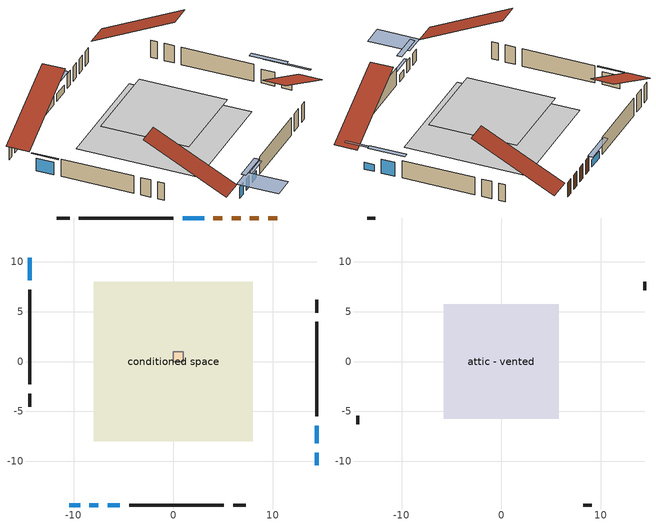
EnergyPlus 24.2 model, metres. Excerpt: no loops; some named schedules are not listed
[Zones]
conditioned space
 floor outside (Floor1 construction): -0.65,-0.65 -0.65,0.65 0.65,0.65 0.65,-0.65 z0.61
 floor adiabatic (AdiabaticFloorConstruction): -7.98,-7.98 -7.98,7.98 7.98,7.98 7.98,-7.98 z0.61
 wall outside (AdiabaticWallConstruction 1): 10.42,14.39 9.51,14.39 / 8.59,14.39 7.68,14.39 / 6.76,14.39 5.84,14.39 / 4.92,14.39 4.02,14.39 z0.61:2.64
 wall outside (AdiabaticWallConstruction): -10.42,-14.39 -9.35,-14.39 z0.61:2.26; -14.39,10.42 -14.39,8.13 z0.61:2.39; 14.39,-10.42 14.39,-9.14 z0.61:1.58; 14.39,-8.22 14.39,-6.44 z0.61:2.57; 3.09,14.39 0.95,14.39 z0.61:1.63; -8.42,-14.39 -7.5,-14.39 z0.61:2.24; -6.58,-14.39 -5.36,-14.39 z0.61:1.6
 wall outside (Wall1 construction): 0.02,14.39 -9.47,14.39 / -4.43,-14.39 5.06,-14.39 / -14.39,7.2 -14.39,-2.29 / 14.39,-5.51 14.39,3.98 z0.61:3.05
 wall outside (Wall2 construction): -10.4,14.39 -11.7,14.39 / 5.99,-14.39 7.29,-14.39 / -14.39,-3.22 -14.39,-4.52 / 14.39,4.91 14.39,6.21 z0.61:3.05
 window (WindowConstruction 6): -10.42,-14.39 -9.35,-14.39 z0.61:2.26
 window (WindowConstruction 5): -14.39,10.42 -14.39,8.13 z0.61:2.39
 window (WindowConstruction): 14.39,-10.42 14.39,-9.14 z0.61:1.58
 window (WindowConstruction 1): 14.39,-8.21 14.39,-6.44 z0.61:2.57
 window (WindowConstruction 2): 3.09,14.39 0.95,14.39 z0.61:1.62
 window (WindowConstruction 3): -8.42,-14.39 -7.5,-14.39 z0.61:2.23
 window (WindowConstruction 4): -6.58,-14.39 -5.36,-14.39 z0.61:1.6
 door (Door): 10.42,14.39 9.51,14.39 z0.61:2.64
 door (Door 1): 8.59,14.39 7.69,14.39 z0.61:2.64
 door (Door 2): 6.76,14.39 5.85,14.39 z0.61:2.64
 door (Door 3): 4.92,14.39 4.02,14.39 z0.61:2.64
 ceiling adiabatic (AdiabaticFloorConstruction): 7.98,-7.98 7.98,7.98 -7.98,7.98 -7.98,-7.98 z0.61
furnace airloop ret air zone
 floor adiabatic (AdiabaticConst): 0,0 0,1 1,1 1,0 z0
 wall adiabatic (AdiabaticConst): 0,1 0,0 1,0 1,1 0,1 z0:1
 ceiling adiabatic (AdiabaticConst): 1,0 1,1 0,1 0,0 z1
attic - vented
 floor to conditioned space (Floor2 construction Reversed): -5.76,-5.76 -5.76,5.76 5.76,5.76 5.76,-5.76 z3.05
 wall outside (Wall3 construction): -12.62,14.39 -13.46,14.39 / 8.22,-14.39 9.06,-14.39 / -14.39,-5.45 -14.39,-6.28 / 14.39,7.14 14.39,7.97 z0.61:3.05
 roof outside (Roof1 construction): 11.34,14.39,3.05 11.34,3.5,8.49 14.39,3.5,8.49 14.39,14.39,3.05; -11.34,-14.39,3.05 -11.34,-3.5,8.49 -14.39,-3.5,8.49 -14.39,-14.39,3.05; -14.39,11.34,3.05 -3.5,11.34,8.49 -3.5,14.39,8.49 -14.39,14.39,3.05; 14.39,-11.34,3.05 3.5,-11.34,8.49 3.5,-14.39,8.49 14.39,-14.39,3.05
shading: -8.44,-14.39 -11.33,-14.39 -11.33,-19.88 -8.44,-19.88 z3.17; -14.39,7.52 -14.39,11.02 -14.54,11.02 -14.54,7.52 z3; 14.39,-6.7 14.39,-12.86 14.69,-12.86 14.69,-6.7 z4.02; 14.39,-4.92 14.39,-9.74 15,-9.74 15,-4.92 z4.09; -0.27,14.39 4.31,14.39 4.31,15 -0.27,15 z2.84; -5.98,-14.39 -9.94,-14.39 -9.94,-15 -5.98,-15 z3.76; -4.45,-14.39 -7.49,-14.39 -7.49,-14.69 -4.45,-14.69 z2.51
[Building]
Building 1: Terrain=Suburbs
[Site:Location]
Edmonton Intl AP_AB: Latitude {deg}=53.31; Longitude {deg}=-113.58; Time Zone {hr}=-7; Elevation {m}=723; Keep Site Location Information=Yes
[Site:GroundTemperature:Shallow]
-1.56185, -3.61833, -3.78302, -2.80711, 1.11059, 5.01004, 8.39065, 10.5322, 10.7141, 8.97234, 5.67794, 1.89811
[Site:WaterMainsTemperature]
Calculation Method=Schedule; Temperature Schedule=mains temperature schedule
[Material] Roughness=Rough; Thermal Absorptance=0.9
Name | Thickness {m} | Conductivity {W/m-K} | Density {kg/m3} | Specific Heat {J/kg-K} | Solar Absorptance | Visible Absorptance
asphalt or fiberglass shingles | 0.00635 | 0.162714 | 1121.4 | 1465.45 | 0.4 | 0.4
ceiling loosefill ins | 0.169333 | 0.0480833 | 16.02 | 1046.75 | 0.7 | 0.7
ceiling stud and cavity | 0.1397 | 0.140918 | 65.682 | 1177.47 | 0.7 | 0.7
door material | 0.04445 | 0.188738 | 512.64 | 1214.23 | 0.7 | 0.7
door material 1 | 0.04445 | 0.0639163 | 512.64 | 1214.23 | 0.7 | 0.7
door material 2 | 0.04445 | 0.053851 | 512.64 | 1214.23 | 0.7 | 0.7
floor covering | 0.0127 | 0.0433444 | 54.468 | 1339.84 | 0.6 | 0.6
floor rigid ins; wall rigid ins | 0.051816 | 0.029427 | 32.04 | 1214.23 | 0.7 | 0.7
floor rigid ins 1; wall rigid ins 1 | 0.512978 | 0.029427 | 32.04 | 1214.23 | 0.7 | 0.7
floor stud and cavity | 0.1397 | 0.100785 | 92.3553 | 1139.71 | 0.7 | 0.7
floor stud and cavity 1 | 0.1397 | 1.75129 | 37.0049 | 1207.88 | 0.7 | 0.7
furniture material conditioned space 1 | 0.1524 | 0.115458 | 640.8 | 1214.23 | 0.6 | 0.6
gypsum board | 0.0127 | 0.160291 | 801 | 837.4 | 0.6 | 0.6
osb sheathing 0.5 in. | 0.0127 | 0.115458 | 512.64 | 1214.23 | 0.7 | 0.7
osb sheathing 0.75 in. | 0.01905 | 0.115458 | 512.64 | 1214.23 | 0.7 | 0.7
wall stud and cavity | 0.1397 | 0.23543 | 139.0536 | 1170.24 | 0.7 | 0.7
wall stud and cavity 1 | 0.1397 | 0.290624 | 139.0536 | 1170.24 | 0.7 | 0.7
wall stud and cavity 2 | 0.0889 | 6.9971 | 50.32683 | 1063.81 | 0.6 | 0.6
wall stud and cavity 3 | 0.0889 | 0.380278 | 52.3479 | 1209.89 | 0.7 | 0.7
wall stud and cavity 4 | 0.0889 | 0.391764 | 83.0341 | 1211.67 | 0.7 | 0.7
wood siding | 0.0254 | 0.102417 | 544.68 | 1172.36 | 0.4 | 0.4
wood siding 1 | 0.00254 | 0.102417 | 544.68 | 1172.36 | 0.4 | 0.4
wood siding 2; wood siding 3 | 0.0254 | 0.102417 | 544.68 | 1172.36 | 0.7 | 0.7
[Material:NoMass]
Adiabatic: Roughness=Rough; Thermal Resistance {m2-K/W}=176.1; Thermal Absorptance=0.9; Solar Absorptance=0.7; Visible Absorptance=0.7
[WindowMaterial:SimpleGlazingSystem]
Name | U-Factor {W/m2-K} | Solar Heat Gain Coefficient
WindowMaterial | 2.236 | 0.51
WindowMaterial 1 | 2.23486 | 0.55
WindowMaterial 2 | 2.25303 | 0.5
WindowMaterial 3 | 2.29051 | 0.46
WindowMaterial 4 | 2.194547 | 0.55
WindowMaterial 5 | 1.25257 | 0.53
WindowMaterial 6 | 2.14515 | 0.58
[Construction]
AdiabaticConst: Adiabatic
AdiabaticFloorConstruction: floor stud and cavity 1, floor rigid ins 1, osb sheathing 0.75 in., floor covering
AdiabaticWallConstruction: wood siding 2, wall rigid ins 1, wall stud and cavity 3, gypsum board
AdiabaticWallConstruction 1: wood siding 3, wall rigid ins 1, wall stud and cavity 3, gypsum board
Door: door material
Door 1; Door 3: door material 1
Door 2: door material 2
Floor1 construction: floor stud and cavity, floor rigid ins, osb sheathing 0.75 in., floor covering
Floor2 construction Reversed: gypsum board, ceiling stud and cavity, ceiling loosefill ins
furniture construction conditioned space 1: furniture material conditioned space 1
PartitionWallConstruction: gypsum board, wall stud and cavity 4, gypsum board
Roof1 construction: asphalt or fiberglass shingles
Wall1 construction: wood siding, wall rigid ins, osb sheathing 0.5 in., wall stud and cavity, gypsum board
Wall2 construction: wood siding, wall rigid ins, osb sheathing 0.5 in., wall stud and cavity 1, gypsum board
Wall3 construction: wood siding 1, wall stud and cavity 2
WindowConstruction: WindowMaterial
WindowConstruction 1: WindowMaterial 1
WindowConstruction 2: WindowMaterial 2
WindowConstruction 3: WindowMaterial 3
WindowConstruction 4: WindowMaterial 4
WindowConstruction 5: WindowMaterial 5
WindowConstruction 6: WindowMaterial 6
[Zone] Multiplier=1
Name | Volume {m3} | Part of Total Floor Area
attic - vented | 113.835 | Yes
conditioned space | 655 | Yes
furnace airloop ret air zone | 1 | No
[Space]
Name | Zone | Volume {m3} | Space Type
attic - vented 1 | attic - vented | 113.835
conditioned space 1 | conditioned space | 655
furnace airloop ret air space | furnace airloop ret air zone |  | Plenum Space Type
[OtherEquipment] Design Level Calculation Method=EquipmentLevel
Name | Fuel Type | Zone or ZoneList or Space or SpaceList | Schedule | Design Level {W} | Fraction Latent | Fraction Radiant | Fraction Lost
furnace airloop_0 RetCondToDZ; furnace airloop_0 SupCondToDZ; furnace airloop_0 SupSensLkToDZ | None | attic - vented 1 | Always On Discrete | 0 | 0 | 0 | 0
furnace airloop_0 SupLatLkToDZ | None | attic - vented 1 | Always On Discrete | 0 | 1 | 0 | 0
clothes dryer 1 | Electricity | conditioned space 1 | clothes dryer schedule | 0 | 0.015 | 0.081 | 0.85
cooking range 1 | Electricity | conditioned space 1 | cooking range schedule | 0 | 0.08 | 0.432 | 0.2
furnace airloop_0 SupCondToLv; furnace airloop_0 SupSensLkToCond; mech vent house fan sensible load | None | conditioned space 1 | Always On Discrete | 0 | 0 | 0 | 0
furnace airloop_0 SupLatLkToCond; mech vent house fan latent load | None | conditioned space 1 | Always On Discrete | 0 | 1 | 0 | 0
general water use latent | None | conditioned space 1 | general water use schedule | 62.594 | 1 | 0 | 0
general water use sensible | None | conditioned space 1 | general water use schedule | -61.6891 | 0 | 0.6 | 0
water heater energy adjustment1 | NaturalGas | conditioned space 1 | Always On Discrete | 0.01 | 0 | 0 | 1
furnace airloop_0 RetCondToRP; furnace airloop_0 RetSensLkToRP | None | furnace airloop ret air space | Always On Discrete | 0 | 0 | 0 | 0
furnace airloop_0 RetLatLkToRP | None | furnace airloop ret air space | Always On Discrete | 0 | 1 | 0 | 0
[ZoneInfiltration:DesignFlowRate] Schedule=Always On Discrete; Design Flow Rate Calculation Method=Flow/Zone; Design Flow Rate {m3/s}=0
Name | Zone or ZoneList or Space or SpaceList
attic_vented 1 duct leakage imbalance infil flow | attic - vented 1
infil flow; natural vent flow; whole house fan flow | conditioned space 1
[ZoneInfiltration:EffectiveLeakageArea]
infil attic - vented 1: Zone or Space=attic - vented 1; Schedule=Always On Discrete; Effective Air Leakage Area {cm2}=4612.87; Stack Coefficient=0.00054824; Wind Coefficient=1.582e-05
[ZoneMixing] Schedule=Always On Continuous; Design Flow Rate Calculation Method=Flow/Zone; Design Flow Rate {m3/s}=0
Name | Zone or Space | Source Zone or Space
furnace airloop_0 ZoneMixCondToDZ mix; whole house fan mix | attic - vented | conditioned space
furnace airloop_0 ZoneMixDZToCond mix | conditioned space | attic - vented
[InternalMass] Zone or ZoneList=conditioned space; Space or SpaceList=conditioned space 1
Name | Construction | Surface Area {m2}
furniture mass conditioned space 1 | furniture construction conditioned space 1 | 102.56
partition wall mass | PartitionWallConstruction | 256.399
[Lights]
interior lighting: Zone or ZoneList or Space or SpaceList=conditioned space 1; Schedule=interior lighting schedule; Design Level Calculation Method=LightingLevel; Lighting Level {W}=343.2; Return Air Fraction=0; Fraction Radiant=0.6; Fraction Visible=0.2; Fraction Replaceable=1
[People]
occupants: Zone or ZoneList or Space or SpaceList=conditioned space 1; Number of People Schedule=occupants schedule; Number of People Calculation Method=People; Number of People=3; Fraction Radiant=0.314171; Sensible Heat Fraction=0.56303; Activity Level Schedule=occupants activity schedule; Carbon Dioxide Generation Rate {m3/s-W}=0; Enable ASHRAE 55 Comfort Warnings=No; Mean Radiant Temperature Calculation Type=EnclosureAveraged
[ElectricEquipment] Zone or ZoneList or Space or SpaceList=conditioned space 1; Design Level Calculation Method=EquipmentLevel
Name | Schedule | Design Level {W} | Fraction Latent | Fraction Radiant | Fraction Lost
clothes dryer | clothes dryer schedule | 140.772 | 0.015 | 0.081 | 0.85
clothes washer | clothes washer schedule | 32.1985 | 0.03 | 0.162 | 0.7
cooking range | cooking range schedule | 215.147 | 0.08 | 0.432 | 0.2
dishwasher | dishwasher schedule | 66.8632 | 0.3 | 0.18 | 0.4
fridge | fridge schedule | 72.9452 | 0 | 0.6 | 0
mech vent bath fan 0 | mech vent bath fan 0 schedule | 50.2 | 0 | 0 | 1
mech vent bath fan 1 | mech vent bath fan 1 schedule | 50.2 | 0 | 0 | 1
mech vent bath fan 2 | mech vent bath fan 2 schedule | 50.2 | 0 | 0 | 1
mech vent house fan | mech vent house fan schedule | 0 | 0 | 0 | 1
mech vent house fan cfis | mech vent house fan cfis schedule | 0 | 0 | 0 | 0
mech vent range fan 0 | mech vent range fan 0 schedule | 57 | 0 | 0 | 1
misc plug loads | misc plug loads schedule | 494.7 | 0.045 | 0.513 | 0.1
whole house fan | Always On Discrete | 0 | 0 | 0 | 1
[SpaceList]
Plenum Space Type: furnace airloop ret air space
[AvailabilityManager:Scheduled]
furnace airloop Availability Manager: Schedule=Always On Discrete
[AirLoopHVAC:ReturnPlenum]
Air Loop HVAC Return Plenum 1: Zone=furnace airloop ret air zone
[Exterior:Lights]
exterior lighting: Schedule=exterior lighting schedule; Design Level {W}=75.6
[EnergyManagementSystem:GlobalVariable]
furnace_airloop_0_DuctImbalLkExhFanEquivCond
furnace_airloop_0_DuctImbalLkExhFanEquivDZ
furnace_airloop_0_DuctImbalLkSupFanEquivCond
furnace_airloop_0_DuctImbalLkSupFanEquivDZ
furnace_airloop_0_DZ_T
furnace_airloop_0_DZ_W
furnace_airloop_0_RetCondToDZ
furnace_airloop_0_RetCondToRP
furnace_airloop_0_RetLatLkToRP
furnace_airloop_0_RetSensLkToRP
furnace_airloop_0_SupCondToDZ
furnace_airloop_0_SupCondToLv
furnace_airloop_0_SupLatLkToCond
furnace_airloop_0_SupLatLkToDZ
furnace_airloop_0_SupSensLkToCond
furnace_airloop_0_SupSensLkToDZ
furnace_airloop_0_ZoneMixCondToDZ
furnace_airloop_0_ZoneMixDZToCond
furnace_airloop_AH_MFR
furnace_airloop_AH_Tout
furnace_airloop_AH_VFR
furnace_airloop_AH_Wout
furnace_airloop_Fan_RTF
furnace_airloop_RA_T
furnace_airloop_Ra_W
infil_program_Qfan
infil_program_Qinf
natural_vent_program_Qnv
natural_vent_program_Qwhf
[EnergyManagementSystem:Sensor]
Name | Output:Variable or Output:Meter Index Key | Output:Variable or Output:Meter
airflow_gain | infil flow | Infiltration Sensible Heat Gain Energy
airflow_gain_1 | natural vent flow | Infiltration Sensible Heat Gain Energy
airflow_gain_2 | whole house fan flow | Infiltration Sensible Heat Gain Energy
airflow_loss | infil flow | Infiltration Sensible Heat Loss Energy
airflow_loss_1 | natural vent flow | Infiltration Sensible Heat Loss Energy
airflow_loss_2 | whole house fan flow | Infiltration Sensible Heat Loss Energy
clg_load_cond |  | Cooling:EnergyTransfer:Zone:CONDITIONED SPACE
clg_load_duct |  | Cooling:EnergyTransfer:Zone:FURNACE AIRLOOP RET AIR ZONE
clg_sp_s; clg_sp_s_1 | cooling setpoint | Schedule Value
clothes_dryer_exhaust_0_sch_s | clothes dryer exhaust 0 schedule | Schedule Value
cool_season | cooling season schedule | Schedule Value
ducts_conv | furnace airloop_0 RetCondToRP | Other Equipment Convective Heating Energy
ducts_conv_1 | furnace airloop_0 RetLatLkToRP | Other Equipment Convective Heating Energy
ducts_conv_2 | furnace airloop_0 RetSensLkToRP | Other Equipment Convective Heating Energy
ducts_conv_3 | furnace airloop_0 SupCondToLv | Other Equipment Convective Heating Energy
ducts_conv_4 | furnace airloop_0 SupLatLkToCond | Other Equipment Convective Heating Energy
ducts_conv_5 | furnace airloop_0 SupSensLkToCond | Other Equipment Convective Heating Energy
ducts_rad | furnace airloop_0 RetCondToRP | Other Equipment Radiant Heating Energy
ducts_rad_1 | furnace airloop_0 RetLatLkToRP | Other Equipment Radiant Heating Energy
ducts_rad_2 | furnace airloop_0 RetSensLkToRP | Other Equipment Radiant Heating Energy
ducts_rad_3 | furnace airloop_0 SupCondToLv | Other Equipment Radiant Heating Energy
ducts_rad_4 | furnace airloop_0 SupLatLkToCond | Other Equipment Radiant Heating Energy
ducts_rad_5 | furnace airloop_0 SupSensLkToCond | Other Equipment Radiant Heating Energy
furnace_airloop_0_DZ_T_s | attic - vented | Zone Air Temperature
furnace_airloop_0_DZ_W_s | attic - vented | Zone Mean Air Humidity Ratio
furnace_airloop_AH_MFR_s | Node 5 | System Node Mass Flow Rate
furnace_airloop_AH_Tout_s | Node 5 | System Node Temperature
furnace_airloop_AH_VFR_s | Node 5 | System Node Current Density Volume Flow Rate
furnace_airloop_AH_Wout_s | Node 5 | System Node Humidity Ratio
furnace_airloop_RA_T_s | Node 8 | System Node Temperature
furnace_airloop_Ra_W_s | Node 8 | System Node Humidity Ratio
htg_load_cond |  | Heating:EnergyTransfer:Zone:CONDITIONED SPACE
htg_load_duct |  | Heating:EnergyTransfer:Zone:FURNACE AIRLOOP RET AIR ZONE
htg_sp_s; htg_sp_s_1 | heating setpoint | Schedule Value
ig_ee_conv | clothes dryer | Electric Equipment Convective Heating Energy
ig_ee_conv_2 | cooking range | Electric Equipment Convective Heating Energy
ig_ee_conv_4 | fridge | Electric Equipment Convective Heating Energy
ig_ee_conv_5 | misc plug loads | Electric Equipment Convective Heating Energy
ig_ee_conv_6 | whole house fan | Electric Equipment Convective Heating Energy
ig_ee_rad | clothes dryer | Electric Equipment Radiant Heating Energy
ig_ee_rad_2 | cooking range | Electric Equipment Radiant Heating Energy
ig_ee_rad_4 | fridge | Electric Equipment Radiant Heating Energy
ig_ee_rad_5 | misc plug loads | Electric Equipment Radiant Heating Energy
ig_ee_rad_6 | whole house fan | Electric Equipment Radiant Heating Energy
ig_lgt_conv | interior lighting | Lights Convective Heating Energy
ig_lgt_rad | interior lighting | Lights Radiant Heating Energy
ig_lgt_vis | interior lighting | Lights Visible Radiation Heating Energy
ig_oe_conv | clothes dryer 1 | Other Equipment Convective Heating Energy
ig_oe_conv_1 | cooking range 1 | Other Equipment Convective Heating Energy
ig_oe_conv_2 | general water use latent | Other Equipment Convective Heating Energy
ig_oe_conv_3 | general water use sensible | Other Equipment Convective Heating Energy
ig_oe_conv_4 | water heater energy adjustment1 | Other Equipment Convective Heating Energy
ig_oe_rad | clothes dryer 1 | Other Equipment Radiant Heating Energy
ig_oe_rad_1 | cooking range 1 | Other Equipment Radiant Heating Energy
ig_oe_rad_2 | general water use latent | Other Equipment Radiant Heating Energy
ig_oe_rad_3 | general water use sensible | Other Equipment Radiant Heating Energy
ig_oe_rad_4 | water heater energy adjustment1 | Other Equipment Radiant Heating Energy
ig_ppl_conv | occupants | People Convective Heating Energy
ig_ppl_rad | occupants | People Radiant Heating Energy
im_conv | furniture mass conditioned space 1 | Surface Inside Face Convection Heat Gain Energy
im_conv_1 | partition wall mass | Surface Inside Face Convection Heat Gain Energy
im_ig | furniture mass conditioned space 1 | Surface Inside Face Internal Gains Radiation Heat Gain Energy
im_ig_1 | partition wall mass | Surface Inside Face Internal Gains Radiation Heat Gain Energy
im_lgt | furniture mass conditioned space 1 | Surface Inside Face Lights Radiation Heat Gain Energy
im_lgt_1 | partition wall mass | Surface Inside Face Lights Radiation Heat Gain Energy
im_sol | furniture mass conditioned space 1 | Surface Inside Face Solar Radiation Heat Gain Energy
im_sol_1 | partition wall mass | Surface Inside Face Solar Radiation Heat Gain Energy
im_surf | furniture mass conditioned space 1 | Surface Inside Face Net Surface Thermal Radiation Heat Gain Energy
im_surf_1 | partition wall mass | Surface Inside Face Net Surface Thermal Radiation Heat Gain Energy
mech_vent_bath_fan_0_sch_s | mech vent bath fan 0 schedule | Schedule Value
mech_vent_bath_fan_1_sch_s | mech vent bath fan 1 schedule | Schedule Value
mech_vent_bath_fan_2_sch_s | mech vent bath fan 2 schedule | Schedule Value
mech_vent_range_fan_0_sch_s | mech vent range fan 0 schedule | Schedule Value
mv_conv | mech vent bath fan 0 | Electric Equipment Convective Heating Energy
mv_conv_1 | mech vent bath fan 1 | Electric Equipment Convective Heating Energy
mv_conv_2 | mech vent bath fan 2 | Electric Equipment Convective Heating Energy
mv_conv_3 | mech vent house fan | Electric Equipment Convective Heating Energy
mv_conv_4 | mech vent house fan cfis | Electric Equipment Convective Heating Energy
mv_conv_5 | mech vent range fan 0 | Electric Equipment Convective Heating Energy
mv_conv_6 | mech vent house fan latent load | Other Equipment Convective Heating Energy
mv_conv_7 | mech vent house fan sensible load | Other Equipment Convective Heating Energy
mv_rad | mech vent bath fan 0 | Electric Equipment Radiant Heating Energy
mv_rad_1 | mech vent bath fan 1 | Electric Equipment Radiant Heating Energy
mv_rad_2 | mech vent bath fan 2 | Electric Equipment Radiant Heating Energy
mv_rad_3 | mech vent house fan | Electric Equipment Radiant Heating Energy
mv_rad_4 | mech vent house fan cfis | Electric Equipment Radiant Heating Energy
mv_rad_5 | mech vent range fan 0 | Electric Equipment Radiant Heating Energy
mv_rad_6 | mech vent house fan latent load | Other Equipment Radiant Heating Energy
mv_rad_7 | mech vent house fan sensible load | Other Equipment Radiant Heating Energy
natural_vent_s | natural vent schedule | Schedule Value
out_pb_s |  | Site Outdoor Air Barometric Pressure
out_wt_s |  | Site Outdoor Air Humidity Ratio
site_vw_s |  | Site Wind Speed
ss_back_out | Window1 | Surface Window Shortwave from Zone Back Out Window Heat Transfer Rate
ss_back_out_1 | Window10 | Surface Window Shortwave from Zone Back Out Window Heat Transfer Rate
ss_back_out_2 | Window3 | Surface Window Shortwave from Zone Back Out Window Heat Transfer Rate
ss_back_out_3 | Window4 | Surface Window Shortwave from Zone Back Out Window Heat Transfer Rate
ss_back_out_4 | Window5 | Surface Window Shortwave from Zone Back Out Window Heat Transfer Rate
ss_back_out_5 | Window7 | Surface Window Shortwave from Zone Back Out Window Heat Transfer Rate
ss_back_out_6 | Window9 | Surface Window Shortwave from Zone Back Out Window Heat Transfer Rate
ss_conv | Door1 | Surface Inside Face Convection Heat Gain Energy
ss_conv_1 | Door2 | Surface Inside Face Convection Heat Gain Energy
ss_conv_10 | Window9 | Surface Inside Face Convection Heat Gain Energy
ss_conv_2 | Door3 | Surface Inside Face Convection Heat Gain Energy
ss_conv_3 | Door4 | Surface Inside Face Convection Heat Gain Energy
ss_conv_4 | Window1 | Surface Inside Face Convection Heat Gain Energy
ss_conv_5 | Window10 | Surface Inside Face Convection Heat Gain Energy
ss_conv_6 | Window3 | Surface Inside Face Convection Heat Gain Energy
ss_conv_7 | Window4 | Surface Inside Face Convection Heat Gain Energy
ss_conv_8 | Window5 | Surface Inside Face Convection Heat Gain Energy
ss_conv_9 | Window7 | Surface Inside Face Convection Heat Gain Energy
ss_ig | Door1 | Surface Inside Face Internal Gains Radiation Heat Gain Energy
ss_ig_1 | Door2 | Surface Inside Face Internal Gains Radiation Heat Gain Energy
ss_ig_10 | Window9 | Surface Inside Face Internal Gains Radiation Heat Gain Energy
ss_ig_2 | Door3 | Surface Inside Face Internal Gains Radiation Heat Gain Energy
ss_ig_3 | Door4 | Surface Inside Face Internal Gains Radiation Heat Gain Energy
ss_ig_4 | Window1 | Surface Inside Face Internal Gains Radiation Heat Gain Energy
ss_ig_5 | Window10 | Surface Inside Face Internal Gains Radiation Heat Gain Energy
ss_ig_6 | Window3 | Surface Inside Face Internal Gains Radiation Heat Gain Energy
ss_ig_7 | Window4 | Surface Inside Face Internal Gains Radiation Heat Gain Energy
ss_ig_8 | Window5 | Surface Inside Face Internal Gains Radiation Heat Gain Energy
ss_ig_9 | Window7 | Surface Inside Face Internal Gains Radiation Heat Gain Energy
ss_lgt | Door1 | Surface Inside Face Lights Radiation Heat Gain Energy
ss_lgt_1 | Door2 | Surface Inside Face Lights Radiation Heat Gain Energy
ss_lgt_2 | Door3 | Surface Inside Face Lights Radiation Heat Gain Energy
ss_lgt_3 | Door4 | Surface Inside Face Lights Radiation Heat Gain Energy
ss_sol | Door1 | Surface Inside Face Solar Radiation Heat Gain Energy
ss_sol_1 | Door2 | Surface Inside Face Solar Radiation Heat Gain Energy
ss_sol_2 | Door3 | Surface Inside Face Solar Radiation Heat Gain Energy
ss_sol_3 | Door4 | Surface Inside Face Solar Radiation Heat Gain Energy
ss_surf | Door1 | Surface Inside Face Net Surface Thermal Radiation Heat Gain Energy
ss_surf_1 | Door2 | Surface Inside Face Net Surface Thermal Radiation Heat Gain Energy
ss_surf_10 | Window9 | Surface Inside Face Net Surface Thermal Radiation Heat Gain Energy
ss_surf_2 | Door3 | Surface Inside Face Net Surface Thermal Radiation Heat Gain Energy
ss_surf_3 | Door4 | Surface Inside Face Net Surface Thermal Radiation Heat Gain Energy
ss_surf_4 | Window1 | Surface Inside Face Net Surface Thermal Radiation Heat Gain Energy
ss_surf_5 | Window10 | Surface Inside Face Net Surface Thermal Radiation Heat Gain Energy
ss_surf_6 | Window3 | Surface Inside Face Net Surface Thermal Radiation Heat Gain Energy
ss_surf_7 | Window4 | Surface Inside Face Net Surface Thermal Radiation Heat Gain Energy
ss_surf_8 | Window5 | Surface Inside Face Net Surface Thermal Radiation Heat Gain Energy
ss_surf_9 | Window7 | Surface Inside Face Net Surface Thermal Radiation Heat Gain Energy
ss_trans_in | Window1 | Surface Window Transmitted Solar Radiation Rate
ss_trans_in_1 | Window10 | Surface Window Transmitted Solar Radiation Rate
ss_trans_in_2 | Window3 | Surface Window Transmitted Solar Radiation Rate
ss_trans_in_3 | Window4 | Surface Window Transmitted Solar Radiation Rate
ss_trans_in_4 | Window5 | Surface Window Transmitted Solar Radiation Rate
ss_trans_in_5 | Window7 | Surface Window Transmitted Solar Radiation Rate
ss_trans_in_6 | Window9 | Surface Window Transmitted Solar Radiation Rate
ss_trans_out | Window1 | Surface Inside Face Initial Transmitted Diffuse Transmitted Out Window Solar Radiation Rate
ss_trans_out_1 | Window10 | Surface Inside Face Initial Transmitted Diffuse Transmitted Out Window Solar Radiation Rate
ss_trans_out_2 | Window3 | Surface Inside Face Initial Transmitted Diffuse Transmitted Out Window Solar Radiation Rate
ss_trans_out_3 | Window4 | Surface Inside Face Initial Transmitted Diffuse Transmitted Out Window Solar Radiation Rate
